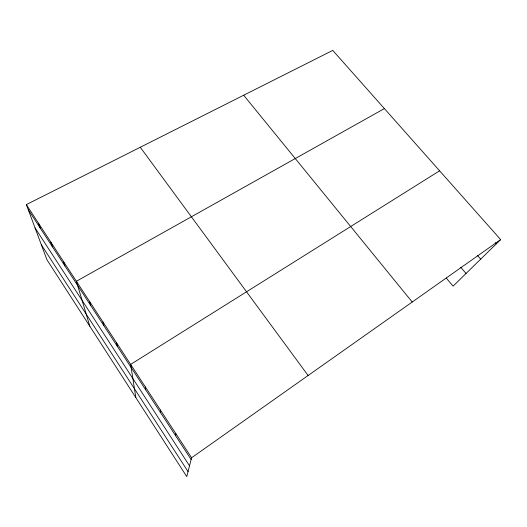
<?xml version="1.0" encoding="UTF-8"?>
<svg xmlns="http://www.w3.org/2000/svg" width="527" height="527" viewBox="0 0 527 527"><rect width="100%" height="100%" fill="white"/><g stroke="black" fill="none" stroke-linecap="round" stroke-linejoin="round"><path stroke-width="0.79" d="M175.636 435.763L175.84 433.635M500.65 239.607L191.584 457.765L186.762 476.606L46.929 259.732L26.35 204.608L332.754 50.394L500.65 239.607L453.075 286.154L446.257 278.058M439.604 170.807L130.656 364.407L135.847 397.641M384.387 108.582L76.382 281.266L89.867 326.325M495.235 242.657L496.302 243.863M477.554 255.542L480.683 259.146M460.736 267.248L466.046 273.467M243.678 95.229L412.213 302.03M140.274 147.27L308.111 375.514M26.35 204.608L191.584 457.765M28.254 209.7L191.136 459.537M35.045 227.901L189.522 465.822M41.369 244.831L188.047 471.586M38.491 223.204L40.236 228.086M50.869 242.176L52.463 246.834M63.497 261.524L64.926 265.951M89.537 301.411L90.604 305.344M102.956 321.977L103.845 325.646M116.658 342.972L117.35 346.364M145.386 386.976L145.65 389.769M160.439 410.046L160.478 412.516"/></g></svg>
